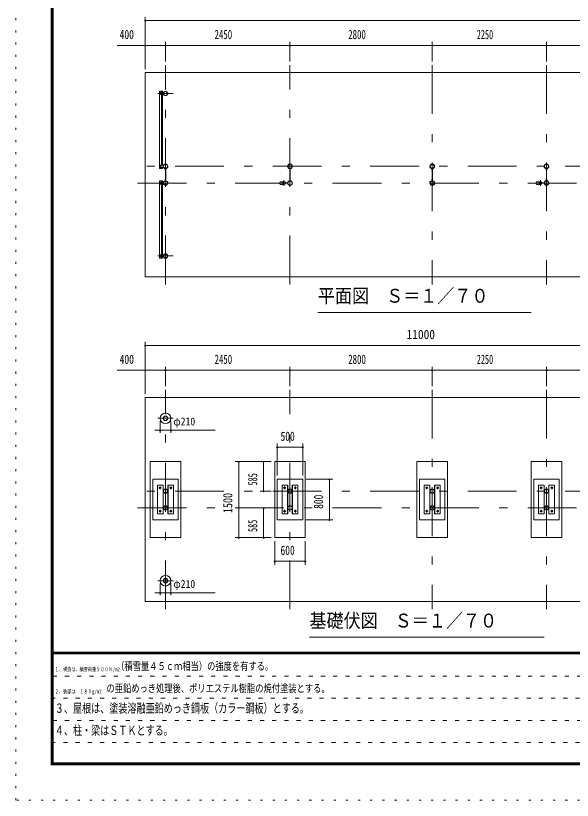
# Model space of a CAD drawing. Units: millimetres, scale not verified, with parts at other scales. Extents: x -34086 to 34091, y -14700 to 14700.
# Drawn here: x -7489 to 3468, y -14700 to 748 of the extents above; entities that cross this region are included whole.
import ezdxf
from ezdxf.enums import TextEntityAlignment as Align

# ---------------------------------------------------------------- set-up
doc = ezdxf.new("R2010")
doc.units = ezdxf.units.MM
doc.header["$LTSCALE"] = 80
for name, pattern in [('USER1', [3, 1, -2]), ('USER3', [24, 12, -5, 2, -5]), ('USER4', [3, 0.5, -2.5])]:
    doc.linetypes.add(name, pattern=pattern)
doc.layers.add('0-1_0-F1TEXT', color=7, linetype='Continuous')
for name, color, linetype, lineweight in [('0-2_1-07BOLD', 7, 'Continuous', 18), ('0-3_1-27CENTER', 3, 'USER3', 18), ('0-5_1-57DIM', 3, 'Continuous', 18), ('0-C_F-F1PAPER', 5, 'Continuous', 18), ('0-D_F-E_J_ADD', 5, 'USER4', 18)]:
    doc.layers.add(name, color=color, linetype=linetype, lineweight=lineweight)
doc.styles.add('ＭＳ ゴシック', font='')
doc.styles.get('ＭＳ ゴシック').set_extended_font_data('MS Gothic')

msp = doc.modelspace()

# ---------------------------------------------------------------- linework, layer by layer
at = {"layer": '0-2_1-07BOLD'}
for p, q in [((-4649.73, -798.46), (-4649.73, -768.46)), ((-4644.73, -763.46), (-4584.23, -763.46)), ((-4619.23, -763.46), (-4619.23, -738.46)), ((-4643.23, -778.65), (-4643.23, -774.96)), ((-4643.23, -788.26), (-4643.23, -791.96)), ((-4635.23, -774.96), (-4635.23, -778.65)), ((-4635.23, -791.96), (-4635.23, -788.26)), ((-4619.23, -803.46), (-4619.23, -2197.46)), ((-4601.63, -2197.46), (-4601.63, -803.46)), ((-4649.73, -2202.46), (-4649.73, -2232.46)), ((-4584.23, -2197.46), (-4644.73, -2197.46)), ((-4643.23, -2212.65), (-4643.23, -2208.96)), ((-4643.23, -2222.26), (-4643.23, -2225.96)), ((-4635.23, -2208.96), (-4635.23, -2212.65)), ((-4635.23, -2225.96), (-4635.23, -2222.26)), ((-4619.23, -2262.46), (-4619.23, -2237.46)), ((-4542.67, -2503.01), (-4542.67, -2261.91)), ((-4536.67, -2261.91), (-4536.67, -2503.01)), ((-2092.67, -2503.01), (-2092.67, -2261.91)), ((-2086.67, -2261.91), (-2086.67, -2503.01)), ((707.33, -2503.01), (707.33, -2261.91)), ((713.33, -2261.91), (713.33, -2503.01)), ((2957.33, -2503.01), (2957.33, -2261.91)), ((2963.33, -2261.91), (2963.33, -2503.01)), ((-4649.73, -2532.46), (-4649.73, -2562.46)), ((-4644.73, -2567.46), (-4584.23, -2567.46)), ((-4643.23, -2542.66), (-4643.23, -2538.96)), ((-4643.23, -2552.26), (-4643.23, -2555.96)), ((-4635.23, -2538.96), (-4635.23, -2542.66)), ((-4635.23, -2555.96), (-4635.23, -2552.26)), ((-4619.23, -2502.46), (-4619.23, -2527.46)), ((-4619.23, -3961.46), (-4619.23, -2567.46)), ((-4601.63, -2527.46), (-4601.63, -2502.46)), ((-4601.63, -2567.46), (-4601.63, -3961.46)), ((-2284.77, -2519.96), (-2217.19, -2519.96)), ((-2217.19, -2574.96), (-2284.77, -2574.96)), ((-2180.34, -2544.45), (-2134.12, -2544.45)), ((-2134.12, -2550.45), (-2180.34, -2550.45)), ((-2135.59, -2542.85), (-2178.94, -2542.85)), ((-2178.94, -2552.06), (-2135.59, -2552.06)), ((2765.23, -2519.96), (2832.81, -2519.96)), ((2832.81, -2574.96), (2765.23, -2574.96)), ((2869.67, -2544.45), (2915.88, -2544.45)), ((2915.88, -2550.45), (2869.67, -2550.45)), ((2914.41, -2542.85), (2871.06, -2542.85)), ((2871.06, -2552.06), (2914.41, -2552.06)), ((-4649.73, -3966.46), (-4649.73, -3996.46)), ((-4644.73, -4001.46), (-4584.23, -4001.46)), ((-4643.23, -3976.65), (-4643.23, -3972.96)), ((-4643.23, -3986.26), (-4643.23, -3989.96)), ((-4635.23, -3972.96), (-4635.23, -3976.65)), ((-4635.23, -3989.96), (-4635.23, -3986.26)), ((-4619.23, -4001.46), (-4619.23, -4026.46)), ((-4588.73, -8497.46), (-4588.73, -9057.46)), ((-4490.63, -9057.46), (-4490.63, -8497.46)), ((-2138.73, -8497.46), (-2138.73, -9057.46)), ((-2040.63, -9057.46), (-2040.63, -8497.46)), ((661.27, -8497.46), (661.27, -9057.46)), ((759.37, -9057.46), (759.37, -8497.46)), ((2911.27, -8497.46), (2911.27, -9057.46)), ((3009.37, -9057.46), (3009.37, -8497.46))]:
    msp.add_line(p, q, dxfattribs=at)
for points in [[(6060.33, -4392.46), (6060.33, -372.46), (-4939.68, -372.46), (-4939.68, -4392.46)], [(-4636.34, -778.46), (-4642.11, -778.46), (-4645, -783.46), (-4642.11, -788.46), (-4636.34, -788.46), (-4633.45, -783.46)], [(-4636.34, -2212.46), (-4642.11, -2212.46), (-4645, -2217.46), (-4642.11, -2222.46), (-4636.34, -2222.46), (-4633.45, -2217.46)], [(-4636.34, -2542.46), (-4633.46, -2547.46), (-4636.34, -2552.46), (-4642.12, -2552.46), (-4645, -2547.46), (-4642.11, -2542.46)], [(-4636.34, -3986.46), (-4633.46, -3981.46), (-4636.34, -3976.46), (-4642.12, -3976.46), (-4645, -3981.46), (-4642.11, -3986.46)], [(-4939.68, -6767.46), (-4939.68, -10787.46), (6060.32, -10787.46), (6060.32, -6767.46)], [(-4839.68, -8027.46), (-4239.68, -8027.46), (-4239.68, -9527.46), (-4839.68, -9527.46)], [(-1789.68, -8027.46), (-2389.68, -8027.46), (-2389.68, -9527.46), (-1789.68, -9527.46)], [(410.33, -8027.46), (1010.33, -8027.46), (1010.33, -9527.46), (410.33, -9527.46)], [(3260.32, -8027.46), (3260.32, -9527.46), (2660.32, -9527.46), (2660.32, -8027.46)], [(-4789.68, -8377.46), (-4789.68, -9177.46), (-4289.68, -9177.46), (-4289.68, -8377.46)], [(-1839.68, -8377.46), (-2339.68, -8377.46), (-2339.68, -9177.46), (-1839.68, -9177.46)], [(460.32, -8377.46), (960.32, -8377.46), (960.32, -9177.46), (460.32, -9177.46)], [(3210.32, -8377.46), (2710.32, -8377.46), (2710.32, -9177.46), (3210.32, -9177.46)], [(-4696.23, -8497.46), (-4584.23, -8497.46), (-4584.23, -9057.46), (-4696.23, -9057.46)], [(-4495.13, -9057.46), (-4495.13, -8497.46), (-4383.13, -8497.46), (-4383.13, -9057.46)], [(-2246.23, -8497.46), (-2134.23, -8497.46), (-2134.23, -9057.46), (-2246.23, -9057.46)], [(-2045.13, -9057.46), (-2045.13, -8497.46), (-1933.13, -8497.46), (-1933.13, -9057.46)], [(553.77, -8497.46), (553.77, -9057.46), (665.77, -9057.46), (665.77, -8497.46)], [(754.87, -9057.46), (866.87, -9057.46), (866.87, -8497.46), (754.87, -8497.46)], [(2803.77, -8497.46), (2803.77, -9057.46), (2915.77, -9057.46), (2915.77, -8497.46)], [(3004.87, -9057.46), (3116.87, -9057.46), (3116.87, -8497.46), (3004.87, -8497.46)]]:
    msp.add_lwpolyline(points, close=True, dxfattribs=at)
for points in [[(-4601.63, -2237.46), (-4601.63, -2262.46), (-4659.23, -2262.46), (-4659.23, -738.46), (-4601.63, -738.46), (-4601.63, -763.46)], [(-4584.23, -763.46), (-4584.23, -803.46), (-4644.73, -803.46)], [(-4644.73, -2237.46), (-4584.23, -2237.46), (-4584.23, -2197.46)], [(-4544.27, -2263.38), (-4544.27, -2292.46), (-4542.67, -2292.46)], [(-4536.67, -2292.46), (-4535.07, -2292.46), (-4535.07, -2263.38)], [(-2094.27, -2263.38), (-2094.27, -2292.46), (-2092.67, -2292.46)], [(-2086.67, -2292.46), (-2085.07, -2292.46), (-2085.07, -2263.38)], [(705.73, -2263.38), (705.73, -2292.46), (707.33, -2292.46)], [(713.33, -2292.46), (714.93, -2292.46), (714.93, -2263.38)], [(2955.73, -2263.38), (2955.73, -2292.46), (2957.33, -2292.46)], [(2963.33, -2292.46), (2964.94, -2292.46), (2964.94, -2263.38)], [(-4601.63, -2502.46), (-4659.23, -2502.46), (-4659.23, -4026.46), (-4601.63, -4026.46), (-4601.63, -4001.46)], [(-4584.23, -2567.46), (-4584.23, -2527.46), (-4644.73, -2527.46)], [(-4542.67, -2472.46), (-4544.27, -2472.46), (-4544.27, -2501.54)], [(-4535.07, -2501.54), (-4535.07, -2472.46), (-4536.67, -2472.46)], [(-2092.67, -2472.46), (-2094.27, -2472.46), (-2094.27, -2501.54)], [(-2085.07, -2501.54), (-2085.07, -2472.46), (-2086.67, -2472.46)], [(707.33, -2472.46), (705.73, -2472.46), (705.73, -2501.54)], [(714.93, -2501.54), (714.93, -2472.46), (713.33, -2472.46)], [(2957.33, -2472.46), (2955.73, -2472.46), (2955.73, -2501.54)], [(2964.93, -2501.54), (2964.93, -2472.46), (2963.33, -2472.46)], [(-4584.23, -4001.46), (-4584.23, -3961.46), (-4644.73, -3961.46)]]:
    msp.add_lwpolyline(points, dxfattribs=at)
for centre, radius in [((-4539.68, -783.46), 44.55), ((-4539.68, -783.46), 40.35), ((-4639.23, -783.46), 6.25), ((-4639.23, -783.46), 4.9), ((-4639.23, -2217.46), 6.25), ((-4639.23, -2217.46), 4.9), ((-4539.68, -2217.46), 44.55), ((-4539.68, -2217.46), 40.35), ((-4539.68, -2169.06), 2.25), ((-2089.68, -2217.46), 44.55), ((-2089.68, -2217.46), 40.35), ((-2089.68, -2169.06), 2.25), ((710.33, -2217.46), 44.55), ((710.33, -2217.46), 40.35), ((710.33, -2169.06), 3.85), ((710.33, -2169.06), 2.25), ((2960.33, -2217.46), 44.55), ((2960.33, -2217.46), 40.35), ((2960.33, -2169.06), 2.25), ((-4639.23, -2547.46), 6.25), ((-4639.23, -2547.46), 4.9), ((-4539.68, -2547.46), 44.55), ((-4539.68, -2547.46), 40.35), ((-4539.68, -2595.86), 2.25), ((-2239.02, -2547.46), 2.25), ((-2207.68, -2547.46), 27.5), ((-2089.68, -2547.46), 46.15), ((-2089.68, -2547.46), 44.55), ((-2089.68, -2547.46), 40.35), ((-2089.68, -2595.86), 2.25), ((-2041.27, -2547.46), 2.25), ((710.33, -2547.46), 44.55), ((710.33, -2547.46), 40.35), ((710.33, -2595.86), 3.85), ((710.33, -2595.86), 2.25), ((2810.98, -2547.46), 2.25), ((2842.33, -2547.46), 27.5), ((2960.33, -2547.46), 46.15), ((2960.33, -2547.46), 44.55), ((2960.33, -2547.46), 40.35), ((2960.33, -2595.86), 2.25), ((3008.73, -2547.46), 2.25), ((-4639.23, -3981.46), 6.25), ((-4639.23, -3981.46), 4.9), ((-4539.68, -3981.46), 44.55), ((-4539.68, -3981.46), 40.35), ((-4539.68, -7178.46), 105), ((-4539.68, -7178.46), 44.55), ((-4539.68, -7178.46), 40.35), ((-4646.18, -8547.46), 14.5), ((-4539.68, -8612.46), 44.55), ((-4539.68, -8612.46), 40.35), ((-4433.18, -8547.46), 14.5), ((-2196.18, -8547.46), 14.5), ((-2089.68, -8612.46), 44.55), ((-2089.68, -8612.46), 40.35), ((-1983.18, -8547.46), 14.5), ((603.82, -8547.46), 14.5), ((710.32, -8612.46), 44.55), ((710.32, -8612.46), 40.35), ((816.83, -8547.46), 14.5), ((2853.82, -8547.46), 14.5), ((2960.32, -8612.46), 44.55), ((2960.32, -8612.46), 40.35), ((3066.82, -8547.46), 14.5), ((-4539.68, -8942.46), 44.55), ((-4539.68, -8942.46), 40.35), ((-2089.68, -8942.46), 44.55), ((-2089.68, -8942.46), 40.35), ((710.32, -8942.46), 44.55), ((710.32, -8942.46), 40.35), ((2960.32, -8942.46), 44.55), ((2960.32, -8942.46), 40.35), ((-4646.18, -9007.46), 14.5), ((-4433.18, -9007.46), 14.5), ((-2196.18, -9007.46), 14.5), ((-1983.18, -9007.46), 14.5), ((603.82, -9007.46), 14.5), ((816.83, -9007.46), 14.5), ((2853.82, -9007.46), 14.5), ((3066.82, -9007.46), 14.5), ((-4539.68, -10376.46), 105), ((-4539.68, -10376.46), 44.55), ((-4539.68, -10376.46), 40.35)]:
    msp.add_circle(centre, radius, dxfattribs=at)
for centre, radius, start, end in [((-4644.73, -768.46), 5, 90, 180), ((-4639.23, -774.96), 4, 0, 180), ((-4644.73, -798.46), 5, 180, 270), ((-4639.23, -791.96), 4, 180, 0), ((-4644.73, -2202.46), 5, 90, 180), ((-4644.73, -2232.46), 5, 180, 270), ((-4639.23, -2208.96), 4, 0, 180), ((-4639.23, -2225.96), 4, 180, 0), ((-4539.68, -2217.46), 46.15, 93.78961, 264.28209), ((-4539.68, -2169.06), 3.85, 322.09525, 270.00276), ((-4539.68, -2217.46), 46.15, 275.72758, 90.00154), ((-2089.68, -2217.46), 46.15, 93.78961, 264.28209), ((-2089.68, -2169.06), 3.85, 322.09525, 270.00276), ((-2089.68, -2217.46), 46.15, 275.72758, 90.00154), ((710.33, -2217.46), 46.15, 275.71791, 264.28209), ((2960.33, -2217.46), 46.15, 93.78961, 264.28209), ((2960.33, -2169.06), 3.85, 322.09525, 270.00276), ((2960.33, -2217.46), 46.15, 275.72758, 90.00154), ((-4644.73, -2532.46), 5, 90, 180), ((-4644.73, -2562.46), 5, 180, 270), ((-4639.23, -2538.96), 4, 0, 180), ((-4639.23, -2555.96), 4, 180, 0), ((-4539.68, -2547.46), 46.15, 95.71837, 266.21085), ((-4539.68, -2595.86), 3.85, 90, 37.90752), ((-4539.68, -2547.46), 46.15, 269.99892, 84.27287), ((-2249.28, -2547.46), 44.9, 142.23546, 217.76454), ((-2239.02, -2547.46), 3.85, 51.34222, 0), ((-2207.68, -2547.46), 29.1, 9.09488, 180), ((-2207.68, -2547.46), 29.1, 185.93016, 350.90877), ((-2190.27, -2547.46), 44.9, 142.23546, 160.41136), ((-2190.27, -2547.46), 44.9, 199.58864, 217.76454), ((-2089.68, -2595.86), 3.85, 90, 37.90752), ((-2041.27, -2547.46), 3.85, 180, 127.90752), ((710.33, -2547.46), 46.15, 95.71837, 84.28163), ((2800.73, -2547.46), 44.9, 142.23546, 217.76454), ((2810.98, -2547.46), 3.85, 51.34222, 0), ((2842.33, -2547.46), 29.1, 9.09488, 180), ((2842.33, -2547.46), 29.1, 185.93016, 350.90877), ((2859.73, -2547.46), 44.9, 142.23546, 160.41136), ((2859.73, -2547.46), 44.9, 199.58864, 217.76454), ((2960.33, -2595.86), 3.85, 90, 37.90752), ((3008.73, -2547.46), 3.85, 180, 127.90752), ((-4644.73, -3966.46), 5, 90, 180), ((-4644.73, -3996.46), 5, 180, 270), ((-4639.23, -3972.96), 4, 0, 180), ((-4639.23, -3989.96), 4, 180, 0)]:
    msp.add_arc(centre, radius, start, end, dxfattribs=at)
at = {"layer": '0-3_1-27CENTER'}
for p, q in [((-4539.68, -4542.46), (-4539.68, -222.46)), ((-2089.68, -4542.46), (-2089.68, -222.46)), ((710.33, -222.46), (710.33, -4542.46)), ((2960.33, -222.46), (2960.33, -4542.46)), ((-4639.23, -800.96), (-4639.23, -765.96)), ((-4689.68, -783.46), (-4389.68, -783.46)), ((6210.33, -2217.46), (-5089.68, -2217.46)), ((-4639.23, -2234.96), (-4639.23, -2199.96)), ((-5089.68, -2547.46), (6210.33, -2547.46)), ((-4639.23, -2564.96), (-4639.23, -2529.96)), ((-2207.68, -2492.46), (-2207.68, -2602.46)), ((-2157.2, -2558.22), (-2157.2, -2536.69)), ((2842.33, -2492.46), (2842.33, -2602.46)), ((2892.8, -2558.22), (2892.8, -2536.69)), ((-4389.68, -3981.46), (-4689.68, -3981.46)), ((-4639.23, -3963.96), (-4639.23, -3998.96)), ((-4539.68, -10937.46), (-4539.68, -6617.46)), ((-2089.68, -10937.46), (-2089.68, -6617.46)), ((710.32, -6617.46), (710.32, -10937.46)), ((2960.32, -6617.46), (2960.32, -10937.46)), ((-4689.68, -7178.46), (-4389.68, -7178.46)), ((6210.32, -8612.46), (-5089.68, -8612.46)), ((-4621.18, -8547.46), (-4671.18, -8547.46)), ((-4646.18, -8522.46), (-4646.18, -8572.46)), ((-4408.18, -8547.46), (-4458.18, -8547.46)), ((-4433.18, -8522.46), (-4433.18, -8572.46)), ((-2221.18, -8547.46), (-2171.18, -8547.46)), ((-2196.18, -8522.46), (-2196.18, -8572.46)), ((-2008.18, -8547.46), (-1958.18, -8547.46)), ((-1983.18, -8522.46), (-1983.18, -8572.46)), ((628.82, -8547.46), (578.82, -8547.46)), ((603.82, -8522.46), (603.82, -8572.46)), ((841.82, -8547.46), (791.83, -8547.46)), ((816.83, -8572.46), (816.83, -8522.46)), ((2878.82, -8547.46), (2828.82, -8547.46)), ((2853.82, -8522.46), (2853.82, -8572.46)), ((3091.82, -8547.46), (3041.82, -8547.46)), ((3066.82, -8572.46), (3066.82, -8522.46)), ((-5089.68, -8942.46), (6210.32, -8942.46)), ((-4621.18, -9007.46), (-4671.18, -9007.46)), ((-4646.18, -8982.46), (-4646.18, -9032.46)), ((-4458.18, -9007.46), (-4408.18, -9007.46)), ((-4433.18, -9032.46), (-4433.18, -8982.46)), ((-2171.18, -9007.46), (-2221.18, -9007.46)), ((-2196.18, -9032.46), (-2196.18, -8982.46)), ((-1958.18, -9007.46), (-2008.18, -9007.46)), ((-1983.18, -8982.46), (-1983.18, -9032.46)), ((628.82, -9007.46), (578.82, -9007.46)), ((603.82, -9032.46), (603.82, -8982.46)), ((841.82, -9007.46), (791.83, -9007.46)), ((816.83, -8982.46), (816.83, -9032.46)), ((2828.82, -9007.46), (2878.82, -9007.46)), ((2853.82, -9032.46), (2853.82, -8982.46)), ((3091.82, -9007.46), (3041.82, -9007.46)), ((3066.82, -8982.46), (3066.82, -9032.46)), ((-4689.68, -10376.46), (-4389.68, -10376.46))]:
    msp.add_line(p, q, dxfattribs=at)
at = {"layer": '0-5_1-57DIM'}
for p, q in [((-4925.68, 652.54), (-4953.68, 652.54)), ((-4939.68, -302.46), (-4939.68, 722.54)), ((-4939.68, 652.54), (6060.32, 652.54)), ((-4939.68, 162.54), (-5489.18, 162.54)), ((-4925.68, 162.54), (-4953.68, 162.54)), ((-4939.68, 162.54), (-4539.68, 162.54)), ((-4525.68, 162.54), (-4553.68, 162.54)), ((-4539.68, -152.46), (-4539.68, 232.54)), ((-4539.68, 162.54), (-2089.68, 162.54)), ((-2075.68, 162.54), (-2103.68, 162.54)), ((-2089.68, -152.46), (-2089.68, 232.54)), ((-2089.68, 162.54), (710.32, 162.54)), ((724.32, 162.54), (696.32, 162.54)), ((710.32, 232.54), (710.32, -152.46)), ((710.32, 162.54), (2960.32, 162.54)), ((2974.32, 162.54), (2946.32, 162.54)), ((2960.32, -152.46), (2960.32, 232.54)), ((2960.32, 162.54), (5660.32, 162.54)), ((2660.32, -5092.46), (-1539.68, -5092.46)), ((-4939.68, -6697.46), (-4939.68, -5672.46)), ((-4925.68, -5742.46), (-4953.68, -5742.46)), ((-4939.68, -5742.46), (6060.32, -5742.46)), ((-4539.68, -6547.46), (-4539.68, -6162.46)), ((-2089.68, -6547.46), (-2089.68, -6162.46)), ((710.32, -6162.46), (710.32, -6547.46)), ((2960.32, -6162.46), (2960.32, -6547.46)), ((-4939.68, -6232.46), (-5489.18, -6232.46)), ((-4925.68, -6232.46), (-4953.68, -6232.46)), ((-4939.68, -6232.46), (-4539.68, -6232.46)), ((-4525.68, -6232.46), (-4553.68, -6232.46)), ((-4539.68, -6232.46), (-2089.68, -6232.46)), ((-2075.68, -6232.46), (-2103.68, -6232.46)), ((-2089.68, -6232.46), (710.32, -6232.46)), ((724.32, -6232.46), (696.32, -6232.46)), ((710.32, -6232.46), (2960.32, -6232.46)), ((2974.32, -6232.46), (2946.32, -6232.46)), ((2960.32, -6232.46), (5660.32, -6232.46)), ((-4644.67, -7465.45), (-4644.67, -7235.88)), ((-4434.68, -7235.88), (-4434.68, -7465.45)), ((-3562.18, -7415.45), (-4753.32, -7415.45)), ((-4630.67, -7415.45), (-4658.67, -7415.45)), ((-4420.68, -7415.45), (-4448.68, -7415.45)), ((-2339.68, -7677.46), (-2339.68, -8307.46)), ((-1839.68, -8307.46), (-1839.68, -7677.46)), ((-2325.68, -7747.46), (-2353.68, -7747.46)), ((-2339.68, -7747.46), (-1839.68, -7747.46)), ((-1825.68, -7747.46), (-1853.68, -7747.46)), ((-2459.68, -8027.46), (-3169.68, -8027.46)), ((-3085.68, -8027.46), (-3113.68, -8027.46)), ((-3099.68, -8027.46), (-3099.68, -9527.46)), ((-2595.68, -8027.46), (-2623.68, -8027.46)), ((-2609.68, -8027.46), (-2609.68, -8612.46)), ((-1242.75, -8377.46), (-1769.68, -8377.46)), ((-1298.75, -8377.46), (-1326.75, -8377.46)), ((-1312.75, -8377.46), (-1312.75, -9177.46)), ((-2679.68, -8612.46), (-2459.68, -8612.46)), ((-2595.68, -8612.46), (-2623.68, -8612.46)), ((-2459.68, -8942.46), (-2679.68, -8942.46)), ((-2595.68, -8942.46), (-2623.68, -8942.46)), ((-2609.68, -8942.46), (-2609.68, -9527.46)), ((-1769.68, -9177.46), (-1242.75, -9177.46)), ((-1298.75, -9177.46), (-1326.75, -9177.46)), ((-3169.68, -9527.46), (-2459.68, -9527.46)), ((-3085.68, -9527.46), (-3113.68, -9527.46)), ((-2595.68, -9527.46), (-2623.68, -9527.46)), ((-2389.68, -9597.46), (-2389.68, -10062.27)), ((-1789.68, -10062.27), (-1789.68, -9597.46)), ((-2375.68, -9992.27), (-2403.68, -9992.27)), ((-2389.68, -9992.27), (-1789.68, -9992.27)), ((-1775.68, -9992.27), (-1803.68, -9992.27)), ((-4644.67, -10663.45), (-4644.67, -10433.87)), ((-4434.68, -10433.87), (-4434.68, -10663.45)), ((-4753.32, -10613.45), (-3562.18, -10613.45)), ((-4630.67, -10613.45), (-4658.67, -10613.45)), ((-4420.68, -10613.45), (-4448.68, -10613.45)), ((2914.19, -11487.46), (-1705.81, -11487.46))]:
    msp.add_line(p, q, dxfattribs=at)
for centre in [(-4939.68, 652.54), (-4939.68, 162.54), (-4539.68, 162.54), (-2089.68, 162.54), (710.32, 162.54), (2960.32, 162.54), (-4939.68, -5742.46), (-4939.68, -6232.46), (-4539.68, -6232.46), (-2089.68, -6232.46), (710.32, -6232.46), (2960.32, -6232.46), (-4644.67, -7415.45), (-4434.68, -7415.45), (-2339.68, -7747.46), (-1839.68, -7747.46), (-3099.68, -8027.46), (-2609.68, -8027.46), (-1312.75, -8377.46), (-2609.68, -8612.46), (-2609.68, -8942.46), (-1312.75, -9177.46), (-3099.68, -9527.46), (-2609.68, -9527.46), (-2389.68, -9992.27), (-1789.68, -9992.27), (-4644.67, -10613.45), (-4434.68, -10613.45)]:
    msp.add_arc(centre, 14, 180, 0, dxfattribs=at)
at = {"layer": '0-C_F-F1PAPER'}
for p, q in [((33355.86, -11781), (-6754.13, -11781)), ((-6754.13, -11784.5), (33355.86, -11784.5)), ((33355.86, -11788), (-6754.13, -11788)), ((-6754.13, -11791.5), (33355.86, -11791.5)), ((33355.86, -11795), (-6754.13, -11795)), ((-6754.13, -11798.5), (33355.86, -11798.5)), ((33355.86, -11802), (-6754.13, -11802)), ((-6754.13, -11805.5), (33355.86, -11805.5)), ((33355.86, -11809), (-6754.13, -11809)), ((-6754.13, -11812.5), (33355.86, -11812.5)), ((33355.86, -11816), (-6754.13, -11816))]:
    msp.add_line(p, q, dxfattribs=at)
at = {"layer": '0-C_F-F1PAPER', "color": 6, "linetype": 'USER1'}
for p, q in [((18760.87, -12252.8), (-6789.13, -12252.8)), ((-6789.13, -12689.6), (18760.87, -12689.6)), ((18760.87, -13126.4), (-6789.13, -13126.4)), ((-6789.13, -13563.2), (15249.67, -13563.2))]:
    msp.add_line(p, q, dxfattribs=at)
at = {"layer": '0-C_F-F1PAPER'}
for points in [[(33390.86, -14000), (-6789.13, -14000), (-6789.13, 14140), (33390.86, 14140)], [(33387.36, -13996.5), (33387.36, 14136.5), (-6785.63, 14136.5), (-6785.63, -13996.5)], [(33383.86, -13993), (33383.86, 14133), (-6782.13, 14133), (-6782.13, -13993)], [(33380.36, -13989.5), (-6778.63, -13989.5), (-6778.63, 14129.5), (33380.36, 14129.5)], [(33376.86, -13986), (33376.86, 14126), (-6775.13, 14126), (-6775.13, -13986)], [(33373.36, -13982.5), (-6771.63, -13982.5), (-6771.63, 14122.5), (33373.36, 14122.5)], [(33369.86, -13979), (33369.86, 14119), (-6768.13, 14119), (-6768.13, -13979)], [(33366.37, -13975.5), (-6764.63, -13975.5), (-6764.63, 14115.5), (33366.37, 14115.5)], [(33362.86, -13972), (-6761.13, -13972), (-6761.13, 14112), (33362.86, 14112)], [(33359.36, -13968.5), (-6757.63, -13968.5), (-6757.63, 14108.5), (33359.36, 14108.5)], [(33355.86, -13965), (33355.86, 14105), (-6754.13, 14105), (-6754.13, -13965)]]:
    msp.add_lwpolyline(points, close=True, dxfattribs=at)
at = {"layer": '0-D_F-E_J_ADD'}
msp.add_lwpolyline([(34090.87, -14700), (-7489.13, -14700), (-7489.13, 14700), (34090.87, 14700)], close=True, dxfattribs=at)

# ---------------------------------------------------------------- texts
at = {"layer": '0-1_0-F1TEXT', "style": 'ＭＳ ゴシック'}
for s, height, width, p in [('（積雪量４５ｃｍ相当）の強度を有する。', 155, 0.75, (-5511.65, -12182.8)), ('１、構造は、積雪荷重９００Ｎ/m2', 77.49, 0.75, (-6719.13, -12182.8)), ('２、鉄部は\u3000１８０g/m2', 77.49, 0.75, (-6719.13, -12619.6)), ('\u3000の亜鉛めっき処理後、ポリエステル樹脂の焼付塗装とする。', 155, 0.75, (-5865.7, -12619.6)), ('３、屋根は、塗装溶融亜鉛めっき鋼板（カラー鋼板）とする。', 182.3, 0.7, (-6719.13, -13031.53)), ('４、柱・梁はＳＴＫとする。', 182.3, 0.7, (-6719.13, -13468.33))]:
    msp.add_text(s, height=height, dxfattribs=dict(at, width=width)).set_placement(p, align=Align.BOTTOM_LEFT)
at = {"layer": '0-5_1-57DIM', "color": 7, "style": 'ＭＳ ゴシック'}
for s, height, width, p in [('400', 182.3, 0.75, (-5442.1, 232.54)), ('2450', 182.3, 0.7, (-3575.09, 232.54)), ('2800', 182.3, 0.7, (-943.46, 232.54)), ('2250', 182.3, 0.65, (1587.97, 232.54)), ('平面図\u3000Ｓ＝１／７０', 273.5, 0.9, (-1539.68, -4985.15)), ('11000', 182.3, 0.9, (206.06, -5672.46)), ('400', 182.3, 0.75, (-5442.1, -6162.46)), ('2450', 182.3, 0.7, (-3575.09, -6162.46)), ('2800', 182.3, 0.7, (-943.46, -6162.46)), ('2250', 182.3, 0.65, (1587.97, -6162.46)), ('φ210', 155, 0.9, (-4384.68, -7365.45)), ('500', 182.3, 0.75, (-2275.1, -7677.46)), ('600', 182.3, 0.75, (-2275.68, -9922.27)), ('φ210', 155, 0.9, (-4384.68, -10563.45)), ('基礎伏図\u3000Ｓ＝１／７０', 273.5, 0.9, (-1705.81, -11380.15))]:
    msp.add_text(s, height=height, dxfattribs=dict(at, width=width)).set_placement(p, align=Align.BOTTOM_LEFT)
for s, width, p in [('585', 0.65, (-2679.68, -8501.81)), ('1500', 0.8, (-3169.68, -9044.83)), ('800', 0.75, (-1382.75, -8961.43)), ('585', 0.65, (-2679.68, -9416.81))]:
    msp.add_text(s, height=182.3, rotation=90, dxfattribs=dict(at, width=width)).set_placement(p, align=Align.BOTTOM_LEFT)

doc.saveas('drawing.dxf')
